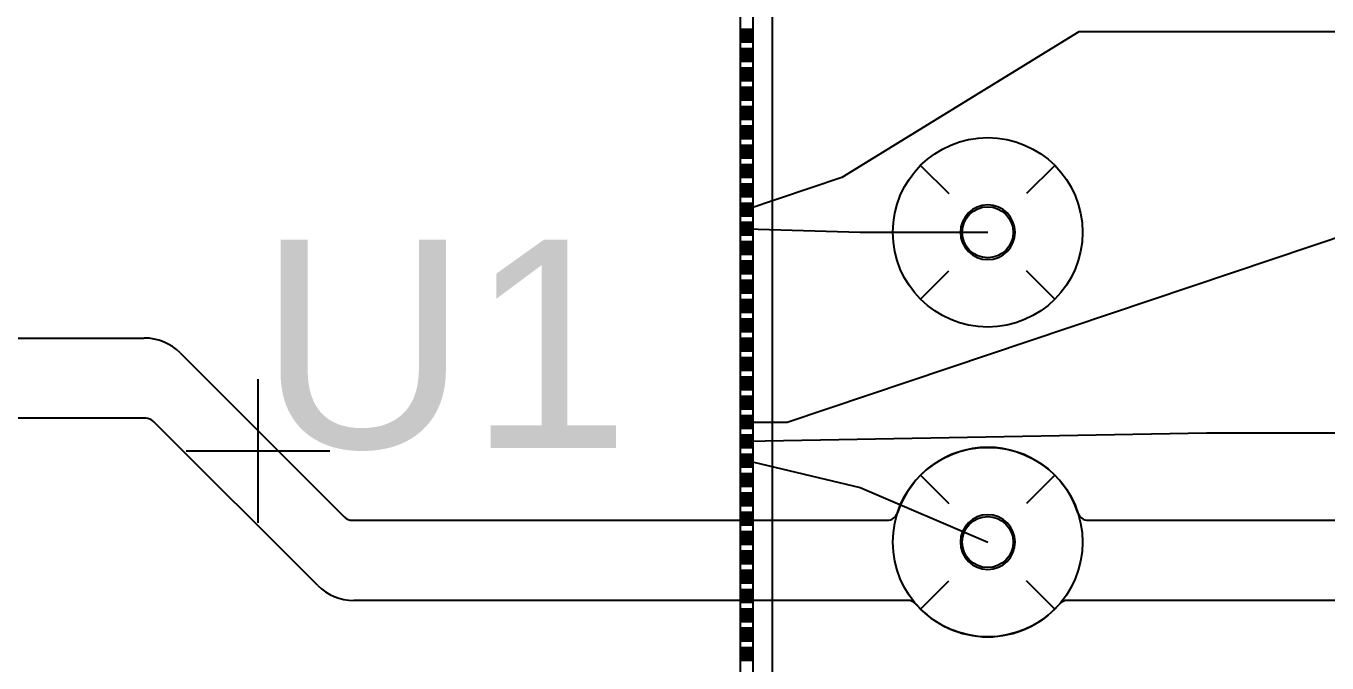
# Model space of a CAD drawing. Header units: inches. Extents: x -0.63 to 3.45, y 0 to 2.67.
# Drawn here: x 0.9364 to 1.293, y 0.9918 to 1.1666 of the extents above; entities that cross this region are included whole.
import ezdxf

# ---------------------------------------------------------------- set-up
doc = ezdxf.new("R2010")
doc.units = ezdxf.units.IN
doc.header["$MEASUREMENT"] = 0
for name, color, linetype in [('Bottom', 7, 'Continuous'), ('DIE_PAD_Layer_20', 7, 'Continuous'), ('L2_GND', 7, 'Continuous'), ('L5_GND', 7, 'Continuous'), ('Layer_20', 7, 'Continuous'), ('LAYNR4', 7, 'Continuous'), ('LAYNR5', 7, 'Continuous'), ('LAYNR8', 7, 'Continuous'), ('PADLAYER_BOT', 7, 'Continuous'), ('PADLAYER_INNER', 7, 'Continuous'), ('PADLAYER_TOP', 7, 'Continuous'), ('SILKSCREEN_TEXT_TOP', 7, 'Continuous'), ('TOOL_TOP', 7, 'Continuous'), ('Trace_Route_Top', 7, 'Continuous')]:
    doc.layers.add(name, color=color, linetype=linetype)

# ---------------------------------------------------------------- blocks, each defined once
blk = doc.blocks.new('SE147')
at = {"layer": 'Trace_Route_Top', "color": 7, "linetype": 'Continuous'}
blk.add_line((1.13394, 1.05265), (1.26, 1.055), dxfattribs=at)
blk = doc.blocks.new('SE146')
at = {"layer": 'Trace_Route_Top'}
blk.add_blockref('SE147', (0, 0), dxfattribs=at)
blk = doc.blocks.new('SE149')
at = {"layer": 'Trace_Route_Top', "color": 7, "linetype": 'Continuous'}
blk.add_line((1.26, 1.055), (1.435, 1.055), dxfattribs=at)
blk = doc.blocks.new('SE148')
at = {"layer": 'Trace_Route_Top'}
blk.add_blockref('SE149', (0, 0), dxfattribs=at)
blk = doc.blocks.new('SE155')
at = {"layer": 'Trace_Route_Top', "color": 7, "linetype": 'Continuous'}
blk.add_line((1.435, 1.165), (1.225, 1.165), dxfattribs=at)
blk = doc.blocks.new('SE154')
at = {"layer": 'Trace_Route_Top'}
blk.add_blockref('SE155', (0, 0), dxfattribs=at)
blk = doc.blocks.new('SE157')
at = {"layer": 'Trace_Route_Top', "color": 7, "linetype": 'Continuous'}
blk.add_line((1.225, 1.165), (1.16, 1.125), dxfattribs=at)
blk = doc.blocks.new('SE156')
at = {"layer": 'Trace_Route_Top'}
blk.add_blockref('SE157', (0, 0), dxfattribs=at)
blk = doc.blocks.new('SE159')
at = {"layer": 'Trace_Route_Top', "color": 7, "linetype": 'Continuous'}
blk.add_line((1.16, 1.125), (1.13394, 1.11626), dxfattribs=at)
blk = doc.blocks.new('SE158')
at = {"layer": 'Trace_Route_Top'}
blk.add_blockref('SE159', (0, 0), dxfattribs=at)
blk = doc.blocks.new('SE161')
at = {"layer": 'Trace_Route_Top', "color": 7, "linetype": 'Continuous'}
for p, q in [((1.145, 1.05795), (1.3, 1.11)), ((1.13394, 1.05795), (1.145, 1.05795))]:
    blk.add_line(p, q, dxfattribs=at)
blk = doc.blocks.new('SE160')
at = {"layer": 'Trace_Route_Top'}
blk.add_blockref('SE161', (0, 0), dxfattribs=at)
blk = doc.blocks.new('SE541')
at = {"layer": 'Trace_Route_Top', "color": 7, "linetype": 'Continuous'}
blk.add_line((1.13394, 1.04735), (1.165, 1.04), dxfattribs=at)
blk = doc.blocks.new('SE540')
at = {"layer": 'Trace_Route_Top'}
blk.add_blockref('SE541', (0, 0), dxfattribs=at)
blk = doc.blocks.new('SE543')
at = {"layer": 'Trace_Route_Top', "color": 7, "linetype": 'Continuous'}
blk.add_line((1.165, 1.04), (1.2, 1.025), dxfattribs=at)
blk = doc.blocks.new('SE542')
at = {"layer": 'Trace_Route_Top'}
blk.add_blockref('SE543', (0, 0), dxfattribs=at)
blk = doc.blocks.new('SE545')
at = {"layer": 'Trace_Route_Top', "color": 7, "linetype": 'Continuous'}
blk.add_line((1.13394, 1.11096), (1.165, 1.11), dxfattribs=at)
blk = doc.blocks.new('SE544')
at = {"layer": 'Trace_Route_Top'}
blk.add_blockref('SE545', (0, 0), dxfattribs=at)
blk = doc.blocks.new('SE547')
at = {"layer": 'Trace_Route_Top', "color": 7, "linetype": 'Continuous'}
blk.add_line((1.165, 1.11), (1.2, 1.11), dxfattribs=at)
blk = doc.blocks.new('SE546')
at = {"layer": 'Trace_Route_Top'}
blk.add_blockref('SE547', (0, 0), dxfattribs=at)
blk = doc.blocks.new('SE815')
at = {"layer": 'L2_GND', "color": 7, "linetype": 'Continuous'}
blk.add_line((1.21838, 1.04338), (1.21061, 1.03561), dxfattribs=at)
blk = doc.blocks.new('SE814')
at = {"layer": 'L2_GND'}
blk.add_blockref('SE815', (0, 0), dxfattribs=at)
blk = doc.blocks.new('SE817')
at = {"layer": 'L2_GND', "color": 7, "linetype": 'Continuous'}
blk.add_line((1.18162, 1.04338), (1.18939, 1.03561), dxfattribs=at)
blk = doc.blocks.new('SE816')
at = {"layer": 'L2_GND'}
blk.add_blockref('SE817', (0, 0), dxfattribs=at)
blk = doc.blocks.new('SE819')
at = {"layer": 'L2_GND', "color": 7, "linetype": 'Continuous'}
blk.add_line((1.18162, 1.00662), (1.18939, 1.01439), dxfattribs=at)
blk = doc.blocks.new('SE818')
at = {"layer": 'L2_GND'}
blk.add_blockref('SE819', (0, 0), dxfattribs=at)
blk = doc.blocks.new('SE821')
at = {"layer": 'L2_GND', "color": 7, "linetype": 'Continuous'}
blk.add_line((1.21838, 1.00662), (1.21061, 1.01439), dxfattribs=at)
blk = doc.blocks.new('SE820')
at = {"layer": 'L2_GND'}
blk.add_blockref('SE821', (0, 0), dxfattribs=at)
blk = doc.blocks.new('SE823')
at = {"layer": 'L2_GND', "color": 7, "linetype": 'Continuous'}
blk.add_line((1.21838, 1.12838), (1.21061, 1.12061), dxfattribs=at)
blk = doc.blocks.new('SE822')
at = {"layer": 'L2_GND'}
blk.add_blockref('SE823', (0, 0), dxfattribs=at)
blk = doc.blocks.new('SE825')
at = {"layer": 'L2_GND', "color": 7, "linetype": 'Continuous'}
blk.add_line((1.18162, 1.12838), (1.18939, 1.12061), dxfattribs=at)
blk = doc.blocks.new('SE824')
at = {"layer": 'L2_GND'}
blk.add_blockref('SE825', (0, 0), dxfattribs=at)
blk = doc.blocks.new('SE827')
at = {"layer": 'L2_GND', "color": 7, "linetype": 'Continuous'}
blk.add_line((1.18162, 1.09162), (1.18939, 1.09939), dxfattribs=at)
blk = doc.blocks.new('SE826')
at = {"layer": 'L2_GND'}
blk.add_blockref('SE827', (0, 0), dxfattribs=at)
blk = doc.blocks.new('SE829')
at = {"layer": 'L2_GND', "color": 7, "linetype": 'Continuous'}
blk.add_line((1.21838, 1.09162), (1.21061, 1.09939), dxfattribs=at)
blk = doc.blocks.new('SE828')
at = {"layer": 'L2_GND'}
blk.add_blockref('SE829', (0, 0), dxfattribs=at)
blk = doc.blocks.new('SE1459')
at = {"layer": 'L5_GND', "color": 7, "linetype": 'Continuous'}
blk.add_line((1.21838, 1.04338), (1.21061, 1.03561), dxfattribs=at)
blk = doc.blocks.new('SE1458')
at = {"layer": 'L5_GND'}
blk.add_blockref('SE1459', (0, 0), dxfattribs=at)
blk = doc.blocks.new('SE1461')
at = {"layer": 'L5_GND', "color": 7, "linetype": 'Continuous'}
blk.add_line((1.18162, 1.04338), (1.18939, 1.03561), dxfattribs=at)
blk = doc.blocks.new('SE1460')
at = {"layer": 'L5_GND'}
blk.add_blockref('SE1461', (0, 0), dxfattribs=at)
blk = doc.blocks.new('SE1463')
at = {"layer": 'L5_GND', "color": 7, "linetype": 'Continuous'}
blk.add_line((1.18162, 1.00662), (1.18939, 1.01439), dxfattribs=at)
blk = doc.blocks.new('SE1462')
at = {"layer": 'L5_GND'}
blk.add_blockref('SE1463', (0, 0), dxfattribs=at)
blk = doc.blocks.new('SE1465')
at = {"layer": 'L5_GND', "color": 7, "linetype": 'Continuous'}
blk.add_line((1.21838, 1.00662), (1.21061, 1.01439), dxfattribs=at)
blk = doc.blocks.new('SE1464')
at = {"layer": 'L5_GND'}
blk.add_blockref('SE1465', (0, 0), dxfattribs=at)
blk = doc.blocks.new('SE1467')
at = {"layer": 'L5_GND', "color": 7, "linetype": 'Continuous'}
blk.add_line((1.21838, 1.12838), (1.21061, 1.12061), dxfattribs=at)
blk = doc.blocks.new('SE1466')
at = {"layer": 'L5_GND'}
blk.add_blockref('SE1467', (0, 0), dxfattribs=at)
blk = doc.blocks.new('SE1469')
at = {"layer": 'L5_GND', "color": 7, "linetype": 'Continuous'}
blk.add_line((1.18162, 1.12838), (1.18939, 1.12061), dxfattribs=at)
blk = doc.blocks.new('SE1468')
at = {"layer": 'L5_GND'}
blk.add_blockref('SE1469', (0, 0), dxfattribs=at)
blk = doc.blocks.new('SE1471')
at = {"layer": 'L5_GND', "color": 7, "linetype": 'Continuous'}
blk.add_line((1.18162, 1.09162), (1.18939, 1.09939), dxfattribs=at)
blk = doc.blocks.new('SE1470')
at = {"layer": 'L5_GND'}
blk.add_blockref('SE1471', (0, 0), dxfattribs=at)
blk = doc.blocks.new('SE1473')
at = {"layer": 'L5_GND', "color": 7, "linetype": 'Continuous'}
blk.add_line((1.21838, 1.09162), (1.21061, 1.09939), dxfattribs=at)
blk = doc.blocks.new('SE1472')
at = {"layer": 'L5_GND'}
blk.add_blockref('SE1473', (0, 0), dxfattribs=at)
blk = doc.blocks.new('SE1887')
at = {"layer": 'LAYNR5', "color": 7, "linetype": 'Continuous'}
for p, q in [((0.46837, 1.081), (0.96876, 1.081)), ((0.97866, 1.0769), (1.02368, 1.03188)), ((1.0258, 1.031), (1.17243, 1.031)), ((1.22757, 1.031), (1.535, 1.031))]:
    blk.add_line(p, q, dxfattribs=at)
for centre, radius, start, end in [((0.9687608523, 1.066999619), 0.014000381049882, 45.0035689961, 90.0034880034), ((1.2, 1.0249902564), 0.026006934770723, 18.1000044745, 161.8999955255), ((1.0258048803, 1.0340053935), 0.0030053974866777, 225.0069180991, 269.9069599008), ((1.1724278253, 1.0339999507), 0.0029999514598091, 270.0415343538, 341.9414581621), ((1.2275721747, 1.0339999507), 0.0029999514598091, 198.0585418379, 269.9584656462)]:
    blk.add_arc(centre, radius, start, end, dxfattribs=at)
blk = doc.blocks.new('SE1886')
at = {"layer": 'LAYNR5'}
blk.add_blockref('SE1887', (0, 0), dxfattribs=at)
blk = doc.blocks.new('SE1991')
at = {"layer": 'LAYNR5', "color": 7, "linetype": 'Continuous'}
for p, q in [((0.9692, 1.059), (0.46419, 1.059)), ((1.01634, 1.0131), (0.97132, 1.05812)), ((1.17809, 1.009), (1.02624, 1.009)), ((1.77093, 1.009), (1.22191, 1.009))]:
    blk.add_line(p, q, dxfattribs=at)
for centre, radius, start, end in [((0.9691951197, 1.0559946065), 0.0030053974866776, 45.0069180991, 89.9069599008), ((1.0262391477, 1.023000381), 0.0140003810498822, 225.0035689961, 270.0034880034), ((1.178094934, 1.0059944662), 0.0030055378191181, 41.0941212495, 90.0940591911), ((1.2, 1.0250127417), 0.026003550609176, 220.9500296853, 319.0499703147), ((1.221905066, 1.0059944662), 0.0030055378191181, 89.9059408089, 138.9058787505)]:
    blk.add_arc(centre, radius, start, end, dxfattribs=at)
blk = doc.blocks.new('SE1990')
at = {"layer": 'LAYNR5'}
blk.add_blockref('SE1991', (0, 0), dxfattribs=at)
blk = doc.blocks.new('SE2769')
at = {"layer": 'PADLAYER_TOP', "color": 7, "linetype": 'Continuous'}
for start, end in [(0, 180), (180, 0)]:
    blk.add_arc((1.2, 1.025), 0.0075000000000001, start, end, dxfattribs=at)
blk = doc.blocks.new('SE2768')
at = {"layer": 'PADLAYER_TOP'}
blk.add_blockref('SE2769', (0, 0), dxfattribs=at)
blk = doc.blocks.new('SE2771')
at = {"layer": 'PADLAYER_INNER', "color": 7, "linetype": 'Continuous'}
for start, end in [(0, 180), (180, 0)]:
    blk.add_arc((1.2, 1.025), 0.0075000000000001, start, end, dxfattribs=at)
blk = doc.blocks.new('SE2770')
at = {"layer": 'PADLAYER_INNER'}
blk.add_blockref('SE2771', (0, 0), dxfattribs=at)
blk = doc.blocks.new('SE2773')
at = {"layer": 'PADLAYER_BOT', "color": 7, "linetype": 'Continuous'}
for start, end in [(0, 180), (180, 0)]:
    blk.add_arc((1.2, 1.025), 0.0075000000000001, start, end, dxfattribs=at)
blk = doc.blocks.new('SE2772')
at = {"layer": 'PADLAYER_BOT'}
blk.add_blockref('SE2773', (0, 0), dxfattribs=at)
blk = doc.blocks.new('SE2775')
at = {"layer": 'PADLAYER_TOP', "color": 7, "linetype": 'Continuous'}
for start, end in [(0, 180), (180, 0)]:
    blk.add_arc((1.2, 1.11), 0.0075000000000001, start, end, dxfattribs=at)
blk = doc.blocks.new('SE2774')
at = {"layer": 'PADLAYER_TOP'}
blk.add_blockref('SE2775', (0, 0), dxfattribs=at)
blk = doc.blocks.new('SE2777')
at = {"layer": 'PADLAYER_INNER', "color": 7, "linetype": 'Continuous'}
for start, end in [(0, 180), (180, 0)]:
    blk.add_arc((1.2, 1.11), 0.0075000000000001, start, end, dxfattribs=at)
blk = doc.blocks.new('SE2776')
at = {"layer": 'PADLAYER_INNER'}
blk.add_blockref('SE2777', (0, 0), dxfattribs=at)
blk = doc.blocks.new('SE2779')
at = {"layer": 'PADLAYER_BOT', "color": 7, "linetype": 'Continuous'}
for start, end in [(0, 180), (180, 0)]:
    blk.add_arc((1.2, 1.11), 0.0075000000000001, start, end, dxfattribs=at)
blk = doc.blocks.new('SE2778')
at = {"layer": 'PADLAYER_BOT'}
blk.add_blockref('SE2779', (0, 0), dxfattribs=at)
blk = doc.blocks.new('SE3825')
at = {"layer": 'Layer_20', "color": 7, "linetype": 'Continuous'}
for p, q in [((0.85909, 1.18888), (1.14091, 1.18888)), ((0.85909, 0.91112), (0.85909, 1.18888)), ((1.14091, 1.18888), (1.14091, 0.91112)), ((1.14091, 0.91112), (0.85909, 0.91112))]:
    blk.add_line(p, q, dxfattribs=at)
blk = doc.blocks.new('SE3824')
at = {"layer": 'Layer_20'}
blk.add_blockref('SE3825', (0, 0), dxfattribs=at)
blk = doc.blocks.new('SE3827')
at = {"layer": 'Layer_20', "color": 7, "linetype": 'Continuous'}
for p, q in [((1, 1.05), (1, 1.06968)), ((0.98031, 1.05), (1, 1.05))]:
    blk.add_line(p, q, dxfattribs=at)
blk = doc.blocks.new('SE3826')
at = {"layer": 'Layer_20'}
blk.add_blockref('SE3827', (0, 0), dxfattribs=at)
blk = doc.blocks.new('SE3829')
at = {"layer": 'Layer_20', "color": 7, "linetype": 'Continuous'}
for p, q in [((1, 1.03031), (1, 1.05)), ((1, 1.05), (1.01969, 1.05))]:
    blk.add_line(p, q, dxfattribs=at)
blk = doc.blocks.new('SE3828')
at = {"layer": 'Layer_20'}
blk.add_blockref('SE3829', (0, 0), dxfattribs=at)
blk = doc.blocks.new('SE3833')
at = {"layer": 'LAYNR8', "color": 7, "linetype": 'Continuous'}
for p, q in [((1.13224, 0.92374), (1.13224, 1.17626)), ((1.13224, 1.17626), (1.13563, 1.17626)), ((1.13563, 1.17626), (1.13563, 0.92374)), ((1.13563, 0.92374), (1.13224, 0.92374))]:
    blk.add_line(p, q, dxfattribs=at)
blk = doc.blocks.new('SE3832')
at = {"layer": 'LAYNR8'}
blk.add_blockref('SE3833', (0, 0), dxfattribs=at)

msp = doc.modelspace()

# ---------------------------------------------------------------- hatches: boundary and pattern name
at = {"layer": 'DIE_PAD_Layer_20', "linetype": 'Continuous'}
for points in [[(1.13224, 1.16227), (1.13563, 1.16227), (1.13563, 1.16566), (1.13224, 1.16566)], [(1.13224, 1.15697), (1.13563, 1.15697), (1.13563, 1.16036), (1.13224, 1.16036)], [(1.13224, 1.15167), (1.13563, 1.15167), (1.13563, 1.15506), (1.13224, 1.15506)], [(1.13224, 1.14637), (1.13563, 1.14637), (1.13563, 1.14976), (1.13224, 1.14976)], [(1.13224, 1.14107), (1.13563, 1.14107), (1.13563, 1.14446), (1.13224, 1.14446)], [(1.13224, 1.13577), (1.13563, 1.13577), (1.13563, 1.13916), (1.13224, 1.13916)], [(1.13224, 1.13047), (1.13563, 1.13047), (1.13563, 1.13386), (1.13224, 1.13386)], [(1.13224, 1.12517), (1.13563, 1.12517), (1.13563, 1.12855), (1.13224, 1.12855)], [(1.13224, 1.11987), (1.13563, 1.11987), (1.13563, 1.12325), (1.13224, 1.12325)], [(1.13224, 1.11457), (1.13563, 1.11457), (1.13563, 1.11795), (1.13224, 1.11795)], [(1.13224, 1.10927), (1.13563, 1.10927), (1.13563, 1.11265), (1.13224, 1.11265)], [(1.13224, 1.10397), (1.13563, 1.10397), (1.13563, 1.10735), (1.13224, 1.10735)], [(1.13224, 1.09866), (1.13563, 1.09866), (1.13563, 1.10205), (1.13224, 1.10205)], [(1.13224, 1.09336), (1.13563, 1.09336), (1.13563, 1.09675), (1.13224, 1.09675)], [(1.13224, 1.08806), (1.13563, 1.08806), (1.13563, 1.09145), (1.13224, 1.09145)], [(1.13224, 1.08276), (1.13563, 1.08276), (1.13563, 1.08615), (1.13224, 1.08615)], [(1.13224, 1.07746), (1.13563, 1.07746), (1.13563, 1.08085), (1.13224, 1.08085)], [(1.13224, 1.07216), (1.13563, 1.07216), (1.13563, 1.07555), (1.13224, 1.07555)], [(1.13224, 1.06686), (1.13563, 1.06686), (1.13563, 1.07025), (1.13224, 1.07025)], [(1.13224, 1.06156), (1.13563, 1.06156), (1.13563, 1.06494), (1.13224, 1.06494)], [(1.13224, 1.05626), (1.13563, 1.05626), (1.13563, 1.05964), (1.13224, 1.05964)], [(1.13224, 1.05096), (1.13563, 1.05096), (1.13563, 1.05434), (1.13224, 1.05434)], [(1.13224, 1.04566), (1.13563, 1.04566), (1.13563, 1.04904), (1.13224, 1.04904)], [(1.13224, 1.04036), (1.13563, 1.04036), (1.13563, 1.04374), (1.13224, 1.04374)], [(1.13224, 1.03506), (1.13563, 1.03506), (1.13563, 1.03844), (1.13224, 1.03844)], [(1.13224, 1.02975), (1.13563, 1.02975), (1.13563, 1.03314), (1.13224, 1.03314)], [(1.13224, 1.02445), (1.13563, 1.02445), (1.13563, 1.02784), (1.13224, 1.02784)], [(1.13224, 1.01915), (1.13563, 1.01915), (1.13563, 1.02254), (1.13224, 1.02254)], [(1.13224, 1.01385), (1.13563, 1.01385), (1.13563, 1.01724), (1.13224, 1.01724)], [(1.13224, 1.00855), (1.13563, 1.00855), (1.13563, 1.01194), (1.13224, 1.01194)], [(1.13224, 1.00325), (1.13563, 1.00325), (1.13563, 1.00664), (1.13224, 1.00664)], [(1.13224, 0.9979499999999998), (1.13563, 0.9979499999999998), (1.13563, 1.00134), (1.13224, 1.00134)], [(1.13224, 0.9926499999999998), (1.13563, 0.9926499999999998), (1.13563, 0.9960299999999997), (1.13224, 0.9960299999999997)]]:
    msp.add_hatch(color=7, dxfattribs=at).paths.add_polyline_path(points)
at = {"layer": 'PADLAYER_TOP', "linetype": 'Continuous'}
for points in [[(1.13224, 1.16227), (1.13563, 1.16227), (1.13563, 1.16566), (1.13224, 1.16566)], [(1.13224, 1.15697), (1.13563, 1.15697), (1.13563, 1.16036), (1.13224, 1.16036)], [(1.13224, 1.15167), (1.13563, 1.15167), (1.13563, 1.15506), (1.13224, 1.15506)], [(1.13224, 1.14637), (1.13563, 1.14637), (1.13563, 1.14976), (1.13224, 1.14976)], [(1.13224, 1.14107), (1.13563, 1.14107), (1.13563, 1.14446), (1.13224, 1.14446)], [(1.13224, 1.13577), (1.13563, 1.13577), (1.13563, 1.13916), (1.13224, 1.13916)], [(1.13224, 1.13047), (1.13563, 1.13047), (1.13563, 1.13386), (1.13224, 1.13386)], [(1.13224, 1.12517), (1.13563, 1.12517), (1.13563, 1.12855), (1.13224, 1.12855)], [(1.13224, 1.11987), (1.13563, 1.11987), (1.13563, 1.12325), (1.13224, 1.12325)], [(1.13224, 1.11457), (1.13563, 1.11457), (1.13563, 1.11795), (1.13224, 1.11795)], [(1.13224, 1.10927), (1.13563, 1.10927), (1.13563, 1.11265), (1.13224, 1.11265)], [(1.13224, 1.10397), (1.13563, 1.10397), (1.13563, 1.10735), (1.13224, 1.10735)], [(1.13224, 1.09866), (1.13563, 1.09866), (1.13563, 1.10205), (1.13224, 1.10205)], [(1.13224, 1.09336), (1.13563, 1.09336), (1.13563, 1.09675), (1.13224, 1.09675)], [(1.13224, 1.08806), (1.13563, 1.08806), (1.13563, 1.09145), (1.13224, 1.09145)], [(1.13224, 1.08276), (1.13563, 1.08276), (1.13563, 1.08615), (1.13224, 1.08615)], [(1.13224, 1.07746), (1.13563, 1.07746), (1.13563, 1.08085), (1.13224, 1.08085)], [(1.13224, 1.07216), (1.13563, 1.07216), (1.13563, 1.07555), (1.13224, 1.07555)], [(1.13224, 1.06686), (1.13563, 1.06686), (1.13563, 1.07025), (1.13224, 1.07025)], [(1.13224, 1.06156), (1.13563, 1.06156), (1.13563, 1.06494), (1.13224, 1.06494)], [(1.13224, 1.05626), (1.13563, 1.05626), (1.13563, 1.05964), (1.13224, 1.05964)], [(1.13224, 1.05096), (1.13563, 1.05096), (1.13563, 1.05434), (1.13224, 1.05434)], [(1.13224, 1.04566), (1.13563, 1.04566), (1.13563, 1.04904), (1.13224, 1.04904)], [(1.13224, 1.04036), (1.13563, 1.04036), (1.13563, 1.04374), (1.13224, 1.04374)], [(1.13224, 1.03506), (1.13563, 1.03506), (1.13563, 1.03844), (1.13224, 1.03844)], [(1.13224, 1.02975), (1.13563, 1.02975), (1.13563, 1.03314), (1.13224, 1.03314)], [(1.13224, 1.02445), (1.13563, 1.02445), (1.13563, 1.02784), (1.13224, 1.02784)], [(1.13224, 1.01915), (1.13563, 1.01915), (1.13563, 1.02254), (1.13224, 1.02254)], [(1.13224, 1.01385), (1.13563, 1.01385), (1.13563, 1.01724), (1.13224, 1.01724)], [(1.13224, 1.00855), (1.13563, 1.00855), (1.13563, 1.01194), (1.13224, 1.01194)], [(1.13224, 1.00325), (1.13563, 1.00325), (1.13563, 1.00664), (1.13224, 1.00664)], [(1.13224, 0.9979499999999998), (1.13563, 0.9979499999999998), (1.13563, 1.00134), (1.13224, 1.00134)], [(1.13224, 0.9926499999999998), (1.13563, 0.9926499999999998), (1.13563, 0.9960299999999997), (1.13224, 0.9960299999999997)]]:
    msp.add_hatch(color=7, dxfattribs=at).paths.add_polyline_path(points)

# ---------------------------------------------------------------- linework, layer by layer
at = {"layer": 'Bottom', "color": 7, "linetype": 'Continuous'}
for centre in [(1.2, 1.11), (1.2, 1.025)]:
    msp.add_circle(centre, 0.026, dxfattribs=at)
at = {"layer": 'DIE_PAD_Layer_20', "color": 7, "linetype": 'Continuous'}
for p, q in [((1.13563, 1.16566), (1.13224, 1.16566)), ((1.13224, 1.16566), (1.13224, 1.16227)), ((1.13563, 1.16227), (1.13563, 1.16566)), ((1.13224, 1.16227), (1.13563, 1.16227)), ((1.13563, 1.16036), (1.13224, 1.16036)), ((1.13224, 1.16036), (1.13224, 1.15697)), ((1.13563, 1.15697), (1.13563, 1.16036)), ((1.13224, 1.15697), (1.13563, 1.15697)), ((1.13563, 1.15506), (1.13224, 1.15506)), ((1.13224, 1.15506), (1.13224, 1.15167)), ((1.13563, 1.15167), (1.13563, 1.15506)), ((1.13224, 1.15167), (1.13563, 1.15167)), ((1.13563, 1.14976), (1.13224, 1.14976)), ((1.13224, 1.14976), (1.13224, 1.14637)), ((1.13563, 1.14637), (1.13563, 1.14976)), ((1.13224, 1.14637), (1.13563, 1.14637)), ((1.13563, 1.14446), (1.13224, 1.14446)), ((1.13224, 1.14446), (1.13224, 1.14107)), ((1.13563, 1.14107), (1.13563, 1.14446)), ((1.13224, 1.14107), (1.13563, 1.14107)), ((1.13563, 1.13916), (1.13224, 1.13916)), ((1.13224, 1.13916), (1.13224, 1.13577)), ((1.13563, 1.13577), (1.13563, 1.13916)), ((1.13224, 1.13577), (1.13563, 1.13577)), ((1.13563, 1.13386), (1.13224, 1.13386)), ((1.13224, 1.13386), (1.13224, 1.13047)), ((1.13224, 1.13047), (1.13563, 1.13047)), ((1.13563, 1.13047), (1.13563, 1.13386)), ((1.13563, 1.12855), (1.13224, 1.12855)), ((1.13224, 1.12855), (1.13224, 1.12517)), ((1.13563, 1.12517), (1.13563, 1.12855)), ((1.13224, 1.12517), (1.13563, 1.12517)), ((1.13563, 1.12325), (1.13224, 1.12325)), ((1.13224, 1.12325), (1.13224, 1.11987)), ((1.13224, 1.11987), (1.13563, 1.11987)), ((1.13563, 1.11987), (1.13563, 1.12325)), ((1.13563, 1.11795), (1.13224, 1.11795)), ((1.13224, 1.11795), (1.13224, 1.11457)), ((1.13563, 1.11457), (1.13563, 1.11795)), ((1.13224, 1.11457), (1.13563, 1.11457)), ((1.13563, 1.11265), (1.13224, 1.11265)), ((1.13224, 1.11265), (1.13224, 1.10927)), ((1.13563, 1.10927), (1.13563, 1.11265)), ((1.13224, 1.10927), (1.13563, 1.10927)), ((1.13563, 1.10735), (1.13224, 1.10735)), ((1.13224, 1.10735), (1.13224, 1.10397)), ((1.13563, 1.10397), (1.13563, 1.10735)), ((1.13224, 1.10397), (1.13563, 1.10397)), ((1.13563, 1.10205), (1.13224, 1.10205)), ((1.13224, 1.10205), (1.13224, 1.09866)), ((1.13563, 1.09866), (1.13563, 1.10205)), ((1.13224, 1.09866), (1.13563, 1.09866)), ((1.13563, 1.09675), (1.13224, 1.09675)), ((1.13224, 1.09675), (1.13224, 1.09336)), ((1.13563, 1.09336), (1.13563, 1.09675)), ((1.13224, 1.09336), (1.13563, 1.09336)), ((1.13563, 1.09145), (1.13224, 1.09145)), ((1.13224, 1.09145), (1.13224, 1.08806)), ((1.13563, 1.08806), (1.13563, 1.09145)), ((1.13224, 1.08806), (1.13563, 1.08806)), ((1.13563, 1.08615), (1.13224, 1.08615)), ((1.13224, 1.08615), (1.13224, 1.08276)), ((1.13563, 1.08276), (1.13563, 1.08615)), ((1.13224, 1.08276), (1.13563, 1.08276)), ((1.13563, 1.08085), (1.13224, 1.08085)), ((1.13224, 1.08085), (1.13224, 1.07746)), ((1.13563, 1.07746), (1.13563, 1.08085)), ((1.13224, 1.07746), (1.13563, 1.07746)), ((1.13563, 1.07555), (1.13224, 1.07555)), ((1.13224, 1.07555), (1.13224, 1.07216)), ((1.13563, 1.07216), (1.13563, 1.07555)), ((1.13224, 1.07216), (1.13563, 1.07216)), ((1.13563, 1.07025), (1.13224, 1.07025)), ((1.13224, 1.07025), (1.13224, 1.06686)), ((1.13563, 1.06686), (1.13563, 1.07025)), ((1.13224, 1.06686), (1.13563, 1.06686)), ((1.13563, 1.06494), (1.13224, 1.06494)), ((1.13224, 1.06494), (1.13224, 1.06156)), ((1.13563, 1.06156), (1.13563, 1.06494)), ((1.13224, 1.06156), (1.13563, 1.06156)), ((1.13563, 1.05964), (1.13224, 1.05964)), ((1.13224, 1.05964), (1.13224, 1.05626)), ((1.13563, 1.05626), (1.13563, 1.05964)), ((1.13224, 1.05626), (1.13563, 1.05626)), ((1.13563, 1.05434), (1.13224, 1.05434)), ((1.13224, 1.05434), (1.13224, 1.05096)), ((1.13563, 1.05096), (1.13563, 1.05434)), ((1.13224, 1.05096), (1.13563, 1.05096)), ((1.13563, 1.04904), (1.13224, 1.04904)), ((1.13224, 1.04904), (1.13224, 1.04566)), ((1.13563, 1.04566), (1.13563, 1.04904)), ((1.13224, 1.04566), (1.13563, 1.04566)), ((1.13563, 1.04374), (1.13224, 1.04374)), ((1.13224, 1.04374), (1.13224, 1.04036)), ((1.13563, 1.04036), (1.13563, 1.04374)), ((1.13224, 1.04036), (1.13563, 1.04036)), ((1.13563, 1.03844), (1.13224, 1.03844)), ((1.13224, 1.03844), (1.13224, 1.03506)), ((1.13563, 1.03506), (1.13563, 1.03844)), ((1.13224, 1.03506), (1.13563, 1.03506)), ((1.13563, 1.03314), (1.13224, 1.03314)), ((1.13224, 1.03314), (1.13224, 1.02975)), ((1.13563, 1.02975), (1.13563, 1.03314)), ((1.13224, 1.02975), (1.13563, 1.02975)), ((1.13563, 1.02784), (1.13224, 1.02784)), ((1.13224, 1.02784), (1.13224, 1.02445)), ((1.13563, 1.02445), (1.13563, 1.02784)), ((1.13224, 1.02445), (1.13563, 1.02445)), ((1.13563, 1.02254), (1.13224, 1.02254)), ((1.13224, 1.02254), (1.13224, 1.01915)), ((1.13563, 1.01915), (1.13563, 1.02254)), ((1.13224, 1.01915), (1.13563, 1.01915)), ((1.13563, 1.01724), (1.13224, 1.01724)), ((1.13224, 1.01724), (1.13224, 1.01385)), ((1.13563, 1.01385), (1.13563, 1.01724)), ((1.13224, 1.01385), (1.13563, 1.01385)), ((1.13563, 1.01194), (1.13224, 1.01194)), ((1.13224, 1.01194), (1.13224, 1.00855)), ((1.13563, 1.00855), (1.13563, 1.01194)), ((1.13224, 1.00855), (1.13563, 1.00855)), ((1.13563, 1.00664), (1.13224, 1.00664)), ((1.13224, 1.00664), (1.13224, 1.00325)), ((1.13563, 1.00325), (1.13563, 1.00664)), ((1.13224, 1.00325), (1.13563, 1.00325)), ((1.13563, 1.00134), (1.13224, 1.00134)), ((1.13224, 1.00134), (1.13224, 0.99795)), ((1.13563, 0.99795), (1.13563, 1.00134)), ((1.13224, 0.99795), (1.13563, 0.99795)), ((1.13563, 0.99603), (1.13224, 0.99603)), ((1.13224, 0.99603), (1.13224, 0.99265)), ((1.13563, 0.99265), (1.13563, 0.99603)), ((1.13224, 0.99265), (1.13563, 0.99265))]:
    msp.add_line(p, q, dxfattribs=at)
at = {"layer": 'L2_GND', "color": 7, "linetype": 'Continuous'}
for centre in [(1.2, 1.11), (1.2, 1.025)]:
    msp.add_circle(centre, 0.026, dxfattribs=at)
at = {"layer": 'L5_GND', "color": 7, "linetype": 'Continuous'}
for centre in [(1.2, 1.11), (1.2, 1.025)]:
    msp.add_circle(centre, 0.026, dxfattribs=at)
at = {"layer": 'LAYNR4', "color": 7, "linetype": 'Continuous'}
for centre in [(1.2, 1.11), (1.2, 1.025)]:
    msp.add_circle(centre, 0.026, dxfattribs=at)
at = {"layer": 'LAYNR5', "color": 7, "linetype": 'Continuous'}
msp.add_circle((1.2, 1.11), 0.026, dxfattribs=at)
at = {"layer": 'PADLAYER_TOP', "color": 7, "linetype": 'Continuous'}
for p, q in [((1.13563, 1.16566), (1.13224, 1.16566)), ((1.13224, 1.16566), (1.13224, 1.16227)), ((1.13563, 1.16227), (1.13563, 1.16566)), ((1.13224, 1.16227), (1.13563, 1.16227)), ((1.13563, 1.16036), (1.13224, 1.16036)), ((1.13224, 1.16036), (1.13224, 1.15697)), ((1.13563, 1.15697), (1.13563, 1.16036)), ((1.13224, 1.15697), (1.13563, 1.15697)), ((1.13563, 1.15506), (1.13224, 1.15506)), ((1.13224, 1.15506), (1.13224, 1.15167)), ((1.13563, 1.15167), (1.13563, 1.15506)), ((1.13224, 1.15167), (1.13563, 1.15167)), ((1.13563, 1.14976), (1.13224, 1.14976)), ((1.13224, 1.14976), (1.13224, 1.14637)), ((1.13563, 1.14637), (1.13563, 1.14976)), ((1.13224, 1.14637), (1.13563, 1.14637)), ((1.13563, 1.14446), (1.13224, 1.14446)), ((1.13224, 1.14446), (1.13224, 1.14107)), ((1.13563, 1.14107), (1.13563, 1.14446)), ((1.13224, 1.14107), (1.13563, 1.14107)), ((1.13563, 1.13916), (1.13224, 1.13916)), ((1.13224, 1.13916), (1.13224, 1.13577)), ((1.13563, 1.13577), (1.13563, 1.13916)), ((1.13224, 1.13577), (1.13563, 1.13577)), ((1.13563, 1.13386), (1.13224, 1.13386)), ((1.13224, 1.13386), (1.13224, 1.13047)), ((1.13224, 1.13047), (1.13563, 1.13047)), ((1.13563, 1.13047), (1.13563, 1.13386)), ((1.13563, 1.12855), (1.13224, 1.12855)), ((1.13224, 1.12855), (1.13224, 1.12517)), ((1.13563, 1.12517), (1.13563, 1.12855)), ((1.13224, 1.12517), (1.13563, 1.12517)), ((1.13563, 1.12325), (1.13224, 1.12325)), ((1.13224, 1.12325), (1.13224, 1.11987)), ((1.13224, 1.11987), (1.13563, 1.11987)), ((1.13563, 1.11987), (1.13563, 1.12325)), ((1.13563, 1.11795), (1.13224, 1.11795)), ((1.13224, 1.11795), (1.13224, 1.11457)), ((1.13563, 1.11457), (1.13563, 1.11795)), ((1.13224, 1.11457), (1.13563, 1.11457)), ((1.13563, 1.11265), (1.13224, 1.11265)), ((1.13224, 1.11265), (1.13224, 1.10927)), ((1.13563, 1.10927), (1.13563, 1.11265)), ((1.13224, 1.10927), (1.13563, 1.10927)), ((1.13563, 1.10735), (1.13224, 1.10735)), ((1.13224, 1.10735), (1.13224, 1.10397)), ((1.13563, 1.10397), (1.13563, 1.10735)), ((1.13224, 1.10397), (1.13563, 1.10397)), ((1.13563, 1.10205), (1.13224, 1.10205)), ((1.13224, 1.10205), (1.13224, 1.09866)), ((1.13563, 1.09866), (1.13563, 1.10205)), ((1.13224, 1.09866), (1.13563, 1.09866)), ((1.13563, 1.09675), (1.13224, 1.09675)), ((1.13224, 1.09675), (1.13224, 1.09336)), ((1.13563, 1.09336), (1.13563, 1.09675)), ((1.13224, 1.09336), (1.13563, 1.09336)), ((1.13563, 1.09145), (1.13224, 1.09145)), ((1.13224, 1.09145), (1.13224, 1.08806)), ((1.13563, 1.08806), (1.13563, 1.09145)), ((1.13224, 1.08806), (1.13563, 1.08806)), ((1.13563, 1.08615), (1.13224, 1.08615)), ((1.13224, 1.08615), (1.13224, 1.08276)), ((1.13563, 1.08276), (1.13563, 1.08615)), ((1.13224, 1.08276), (1.13563, 1.08276)), ((1.13563, 1.08085), (1.13224, 1.08085)), ((1.13224, 1.08085), (1.13224, 1.07746)), ((1.13563, 1.07746), (1.13563, 1.08085)), ((1.13224, 1.07746), (1.13563, 1.07746)), ((1.13563, 1.07555), (1.13224, 1.07555)), ((1.13224, 1.07555), (1.13224, 1.07216)), ((1.13563, 1.07216), (1.13563, 1.07555)), ((1.13224, 1.07216), (1.13563, 1.07216)), ((1.13563, 1.07025), (1.13224, 1.07025)), ((1.13224, 1.07025), (1.13224, 1.06686)), ((1.13563, 1.06686), (1.13563, 1.07025)), ((1.13224, 1.06686), (1.13563, 1.06686)), ((1.13563, 1.06494), (1.13224, 1.06494)), ((1.13224, 1.06494), (1.13224, 1.06156)), ((1.13563, 1.06156), (1.13563, 1.06494)), ((1.13224, 1.06156), (1.13563, 1.06156)), ((1.13563, 1.05964), (1.13224, 1.05964)), ((1.13224, 1.05964), (1.13224, 1.05626)), ((1.13563, 1.05626), (1.13563, 1.05964)), ((1.13224, 1.05626), (1.13563, 1.05626)), ((1.13563, 1.05434), (1.13224, 1.05434)), ((1.13224, 1.05434), (1.13224, 1.05096)), ((1.13563, 1.05096), (1.13563, 1.05434)), ((1.13224, 1.05096), (1.13563, 1.05096)), ((1.13563, 1.04904), (1.13224, 1.04904)), ((1.13224, 1.04904), (1.13224, 1.04566)), ((1.13563, 1.04566), (1.13563, 1.04904)), ((1.13224, 1.04566), (1.13563, 1.04566)), ((1.13563, 1.04374), (1.13224, 1.04374)), ((1.13224, 1.04374), (1.13224, 1.04036)), ((1.13563, 1.04036), (1.13563, 1.04374)), ((1.13224, 1.04036), (1.13563, 1.04036)), ((1.13563, 1.03844), (1.13224, 1.03844)), ((1.13224, 1.03844), (1.13224, 1.03506)), ((1.13563, 1.03506), (1.13563, 1.03844)), ((1.13224, 1.03506), (1.13563, 1.03506)), ((1.13563, 1.03314), (1.13224, 1.03314)), ((1.13224, 1.03314), (1.13224, 1.02975)), ((1.13563, 1.02975), (1.13563, 1.03314)), ((1.13224, 1.02975), (1.13563, 1.02975)), ((1.13563, 1.02784), (1.13224, 1.02784)), ((1.13224, 1.02784), (1.13224, 1.02445)), ((1.13563, 1.02445), (1.13563, 1.02784)), ((1.13224, 1.02445), (1.13563, 1.02445)), ((1.13563, 1.02254), (1.13224, 1.02254)), ((1.13224, 1.02254), (1.13224, 1.01915)), ((1.13563, 1.01915), (1.13563, 1.02254)), ((1.13224, 1.01915), (1.13563, 1.01915)), ((1.13563, 1.01724), (1.13224, 1.01724)), ((1.13224, 1.01724), (1.13224, 1.01385)), ((1.13563, 1.01385), (1.13563, 1.01724)), ((1.13224, 1.01385), (1.13563, 1.01385)), ((1.13563, 1.01194), (1.13224, 1.01194)), ((1.13224, 1.01194), (1.13224, 1.00855)), ((1.13563, 1.00855), (1.13563, 1.01194)), ((1.13224, 1.00855), (1.13563, 1.00855)), ((1.13563, 1.00664), (1.13224, 1.00664)), ((1.13224, 1.00664), (1.13224, 1.00325)), ((1.13563, 1.00325), (1.13563, 1.00664)), ((1.13224, 1.00325), (1.13563, 1.00325)), ((1.13563, 1.00134), (1.13224, 1.00134)), ((1.13224, 1.00134), (1.13224, 0.99795)), ((1.13563, 0.99795), (1.13563, 1.00134)), ((1.13224, 0.99795), (1.13563, 0.99795)), ((1.13563, 0.99603), (1.13224, 0.99603)), ((1.13224, 0.99603), (1.13224, 0.99265)), ((1.13563, 0.99265), (1.13563, 0.99603)), ((1.13224, 0.99265), (1.13563, 0.99265))]:
    msp.add_line(p, q, dxfattribs=at)
at = {"layer": 'TOOL_TOP', "color": 7, "linetype": 'Continuous'}
for centre in [(1.2, 1.11), (1.2, 1.025)]:
    msp.add_circle(centre, 0.0069999999999999, dxfattribs=at)

# ---------------------------------------------------------------- block references
for name in ['SE1886', 'SE1990', 'SE3824', 'SE3832', 'SE156', 'SE154', 'SE824', 'SE1468', 'SE822', 'SE1466', 'SE158', 'SE2774', 'SE2776', 'SE2778', 'SE544', 'SE160', 'SE546', 'SE826', 'SE1470', 'SE828', 'SE1472', 'SE3826', 'SE146', 'SE148', 'SE3828', 'SE540', 'SE816', 'SE1460', 'SE814', 'SE1458', 'SE542', 'SE2768', 'SE2770', 'SE2772', 'SE818', 'SE1462', 'SE820', 'SE1464']:
    msp.add_blockref(name, (0, 0))

# ---------------------------------------------------------------- texts
at = {"layer": 'SILKSCREEN_TEXT_TOP', "insert": (1, 1.0499996063), "char_height": 0.057143, "width": 0.1018640024, "attachment_point": 7}
msp.add_mtext('{\\fArial|b0||i0||c0|p34;\\C7;\\H5.7143e-002;\\W1.;U1}', dxfattribs=at)

doc.saveas('drawing.dxf')
